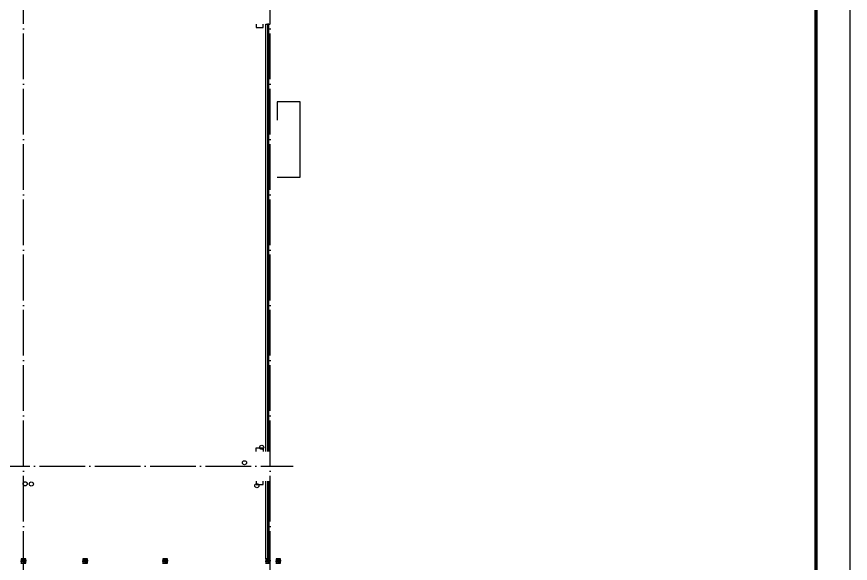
# Model space of a CAD drawing. Extents: x 6843040 to 15500510, y -6507076 to -4940511.
# Drawn here: x 8992124 to 9028604, y -5534752 to -5510826 of the extents above; entities that cross this region are included whole.
import ezdxf

# ---------------------------------------------------------------- set-up
doc = ezdxf.new("R2010")
doc.units = 0
doc.header["$LTSCALE"] = 1000
doc.header["$MEASUREMENT"] = 0
doc.linetypes.add('DOTE', pattern=[2.42, 2, -0.2, 0.02, -0.2])
for name, color, linetype in [('COLUMN', 10, 'Continuous'), ('DOTE', 8, 'DOTE'), ('E_LINE_4', 5, 'Continuous'), ('FLOOR', 9, 'Continuous'), ('plan-1', 40, 'Continuous'), ('PUB_HATCH', 8, 'Continuous'), ('PUB_TITLE', 4, 'Continuous'), ('RAIL', 163, 'Continuous'), ('S_SURFACE', 6, 'Continuous'), ('VPIPE-消防', 1, 'Continuous'), ('VPIPE-雨水', 4, 'Continuous')]:
    doc.layers.add(name, color=color, linetype=linetype)

# ---------------------------------------------------------------- blocks, each defined once
blk = doc.blocks.new('6层构造柱0911')
at = {"layer": 'PUB_HATCH'}
h = blk.add_hatch(dxfattribs=at)
h.set_pattern_fill('钢筋混凝土', color=256, scale=25, angle=90, style=0)
h.set_pattern_definition([(134.999998, (-1323675.3, 557394.383), (-44.194175, -44.194172), []), (140, (-1323675.3, 557394.38), (15.68804, 179.315045), [18.75, -206.25]), (85, (-1323675.3, 557394.38), (-188.048035, -34.68783), [15, -165]), (190.4514, (-1323674, 557409.33), (-172.35988, 144.62735), [15.93505, -175.28553]), (136.1842, (-1323725.3, 557394.38), (41.37976, 266.81026), [28.125, -309.375]), (186.6356, (-1323721.85, 557416.62), (-243.52946, 233.66568), [23.90257, -262.92825]), (81.1842, (-1323725.3, 557394.38), (-243.52964, 233.6655), [22.5, -247.5]), (111, (-1323712.8, 557419.38), (100.65473, 149.22676), [18.75, -206.25]), (56, (-1323712.8, 557419.38), (-181.28751, 60.82884), [15, -165]), (161.4514, (-1323704.41, 557431.82), (-80.63262, 210.05566), [15.93505, -175.28553]), (127.499998, (-1323675.3, 557394.38), (-83.223463, 3.039967), [0, -163, 0, -167.5, 0, -165.625]), (97.499998, (-1323675.3, 557394.38), (-98.602926, 65.767388), [0, -95.5, 0, -159.25, 0, -63.125]), (57.499998, (-1323675.3, 557338.63), (5.638722, 133.455609), [0, -62.5, 0, -195, 0, -258.75]), (47.499998, (-1323675.3, 557313.63), (-25.02624, 145.796543), [0, -81.25, 0, -129.5, 0, -183.75])])
edge = h.paths.add_edge_path()
edge.add_line((-1017259, 824876), (-1017459, 824876))
edge.add_line((-1017259, 824876), (-1017259, 825076))
edge.add_line((-1017259, 825076), (-1017459, 825076))
edge.add_line((-1017459, 825076), (-1017459, 824876))
h = blk.add_hatch(dxfattribs=at)
h.set_pattern_fill('钢筋混凝土', color=256, scale=25, angle=90, style=0)
h.set_pattern_definition([(134.999998, (-1320975.336, 557394.383), (-44.194175, -44.194172), []), (140, (-1320975.34, 557394.38), (15.68804, 179.315045), [18.75, -206.25]), (85, (-1320975.34, 557394.38), (-188.048035, -34.68783), [15, -165]), (190.4514, (-1320974.03, 557409.33), (-172.35988, 144.62735), [15.93505, -175.28553]), (136.1842, (-1321025.34, 557394.38), (41.37976, 266.81026), [28.125, -309.375]), (186.6356, (-1321021.9, 557416.62), (-243.52946, 233.66568), [23.90257, -262.92825]), (81.1842, (-1321025.34, 557394.38), (-243.52964, 233.6655), [22.5, -247.5]), (111, (-1321012.84, 557419.38), (100.65473, 149.22676), [18.75, -206.25]), (56, (-1321012.84, 557419.38), (-181.28751, 60.82884), [15, -165]), (161.4514, (-1321004.45, 557431.82), (-80.63262, 210.05566), [15.93505, -175.28553]), (127.499998, (-1320975.336, 557394.38), (-83.223463, 3.039967), [0, -163, 0, -167.5, 0, -165.625]), (97.499998, (-1320975.34, 557394.38), (-98.602926, 65.767388), [0, -95.5, 0, -159.25, 0, -63.125]), (57.499998, (-1320975.336, 557338.63), (5.638722, 133.455609), [0, -62.5, 0, -195, 0, -258.75]), (47.499998, (-1320975.34, 557313.63), (-25.02624, 145.796543), [0, -81.25, 0, -129.5, 0, -183.75])])
edge = h.paths.add_edge_path()
edge.add_line((-1014559, 824876), (-1014759, 824876))
edge.add_line((-1014559, 824876), (-1014559, 825076))
edge.add_line((-1014559, 825076), (-1014759, 825076))
edge.add_line((-1014759, 825076), (-1014759, 824876))
h = blk.add_hatch(dxfattribs=at)
h.set_pattern_fill('钢筋混凝土', color=256, scale=25, angle=90, style=0)
h.set_pattern_definition([(134.999998, (-1317475.31, 557394.78), (-44.194175, -44.194172), []), (140, (-1317475.31, 557394.78), (15.68804, 179.315045), [18.75, -206.25]), (85, (-1317475.3, 557394.78), (-188.048035, -34.68783), [15, -165]), (190.4514, (-1317474, 557409.73), (-172.35988, 144.62735), [15.93505, -175.28553]), (136.1842, (-1317525.3, 557394.78), (41.37976, 266.81026), [28.125, -309.375]), (186.6356, (-1317521.86, 557417.02), (-243.52946, 233.66568), [23.90257, -262.92825]), (81.1842, (-1317525.3, 557394.78), (-243.52964, 233.6655), [22.5, -247.5]), (111, (-1317512.81, 557419.78), (100.65473, 149.22676), [18.75, -206.25]), (56, (-1317512.8, 557419.78), (-181.28751, 60.82884), [15, -165]), (161.4514, (-1317504.42, 557432.22), (-80.63262, 210.05566), [15.93505, -175.28553]), (127.499998, (-1317475.31, 557394.78), (-83.223463, 3.039967), [0, -163, 0, -167.5, 0, -165.625]), (97.499998, (-1317475.31, 557394.78), (-98.602926, 65.767388), [0, -95.5, 0, -159.25, 0, -63.125]), (57.499998, (-1317475.31, 557339.03), (5.638722, 133.455609), [0, -62.5, 0, -195, 0, -258.75]), (47.499998, (-1317475.31, 557314.03), (-25.02624, 145.796543), [0, -81.25, 0, -129.5, 0, -183.75])])
edge = h.paths.add_edge_path()
edge.add_line((-1011059, 824876), (-1011259, 824876))
edge.add_line((-1011059, 824876), (-1011059, 825076))
edge.add_line((-1011059, 825076), (-1011259, 825076))
edge.add_line((-1011259, 825076), (-1011259, 824876))
h = blk.add_hatch(dxfattribs=at)
h.set_pattern_fill('钢筋混凝土', color=256, scale=25, angle=90, style=0)
h.set_pattern_definition([(134.999998, (-1312975.3, 557394.383), (-44.194175, -44.194172), []), (140, (-1312975.3, 557394.38), (15.68804, 179.315045), [18.75, -206.25]), (85, (-1312975.3, 557394.38), (-188.048035, -34.68783), [15, -165]), (190.4514, (-1312974, 557409.33), (-172.35988, 144.62735), [15.93505, -175.28553]), (136.1842, (-1313025.3, 557394.38), (41.37976, 266.81026), [28.125, -309.375]), (186.6356, (-1313021.85, 557416.62), (-243.52946, 233.66568), [23.90257, -262.92825]), (81.1842, (-1313025.3, 557394.38), (-243.52964, 233.6655), [22.5, -247.5]), (111, (-1313012.8, 557419.38), (100.65473, 149.22676), [18.75, -206.25]), (56, (-1313012.8, 557419.38), (-181.28751, 60.82884), [15, -165]), (161.4514, (-1313004.41, 557431.82), (-80.63262, 210.05566), [15.93505, -175.28553]), (127.499998, (-1312975.3, 557394.38), (-83.223463, 3.039967), [0, -163, 0, -167.5, 0, -165.625]), (97.499998, (-1312975.3, 557394.38), (-98.602926, 65.767388), [0, -95.5, 0, -159.25, 0, -63.125]), (57.499998, (-1312975.3, 557338.63), (5.638722, 133.455609), [0, -62.5, 0, -195, 0, -258.75]), (47.499998, (-1312975.3, 557313.63), (-25.02624, 145.796543), [0, -81.25, 0, -129.5, 0, -183.75])])
edge = h.paths.add_edge_path()
edge.add_line((-1006559, 824876), (-1006759, 824876))
edge.add_line((-1006559, 824876), (-1006559, 825076))
edge.add_line((-1006559, 825076), (-1006759, 825076))
edge.add_line((-1006759, 825076), (-1006759, 824876))
h = blk.add_hatch(dxfattribs=at)
h.set_pattern_fill('钢筋混凝土', color=256, scale=25, angle=90, style=0)
h.set_pattern_definition([(134.999998, (-1312525.336, 557394.383), (-44.194175, -44.194172), []), (140, (-1312525.34, 557394.38), (15.68804, 179.315045), [18.75, -206.25]), (85, (-1312525.34, 557394.38), (-188.048035, -34.68783), [15, -165]), (190.4514, (-1312524.03, 557409.33), (-172.35988, 144.62735), [15.93505, -175.28553]), (136.1842, (-1312575.34, 557394.38), (41.37976, 266.81026), [28.125, -309.375]), (186.6356, (-1312571.9, 557416.62), (-243.52946, 233.66568), [23.90257, -262.92825]), (81.1842, (-1312575.34, 557394.38), (-243.52964, 233.6655), [22.5, -247.5]), (111, (-1312562.84, 557419.38), (100.65473, 149.22676), [18.75, -206.25]), (56, (-1312562.84, 557419.38), (-181.28751, 60.82884), [15, -165]), (161.4514, (-1312554.45, 557431.82), (-80.63262, 210.05566), [15.93505, -175.28553]), (127.499998, (-1312525.336, 557394.38), (-83.223463, 3.039967), [0, -163, 0, -167.5, 0, -165.625]), (97.499998, (-1312525.34, 557394.38), (-98.602926, 65.767388), [0, -95.5, 0, -159.25, 0, -63.125]), (57.499998, (-1312525.336, 557338.63), (5.638722, 133.455609), [0, -62.5, 0, -195, 0, -258.75]), (47.499998, (-1312525.34, 557313.63), (-25.02624, 145.796543), [0, -81.25, 0, -129.5, 0, -183.75])])
edge = h.paths.add_edge_path()
edge.add_line((-1006109, 824876), (-1006309, 824876))
edge.add_line((-1006109, 824876), (-1006109, 825076))
edge.add_line((-1006109, 825076), (-1006309, 825076))
edge.add_line((-1006309, 825076), (-1006309, 824876))
at = {"layer": 'COLUMN'}
for points in [[(-1017459, 824876), (-1017259, 824876), (-1017259, 825076), (-1017459, 825076)], [(-1014759, 824876), (-1014559, 824876), (-1014559, 825076), (-1014759, 825076)], [(-1011259, 824876), (-1011059, 824876), (-1011059, 825076), (-1011259, 825076)], [(-1006759, 824876), (-1006559, 824876), (-1006559, 825076), (-1006759, 825076)], [(-1006309, 824876), (-1006109, 824876), (-1006109, 825076), (-1006309, 825076)]]:
    blk.add_lwpolyline(points, close=True, dxfattribs=at)
blk = doc.blocks.new('六层排水消防0922')
at = {"layer": 'VPIPE-消防'}
for centre in [(8992497, -5531271), (8992764, -5531281)]:
    blk.add_circle(centre, 90, dxfattribs=at)
at = {"layer": 'VPIPE-雨水'}
for centre in [(9002849, -5529673), (9002092, -5530349), (9002635, -5531356)]:
    blk.add_circle(centre, 90, dxfattribs=at)

msp = doc.modelspace()

# ---------------------------------------------------------------- linework, layer by layer
msp.add_lwpolyline([(9003524.1, -5517852.4), (9004524.1, -5517852.4), (9004524.1, -5514552.4), (9003524.1, -5514552.4), (9003524.1, -5515352.4)])
at = {"layer": 'DOTE'}
for p, q in [((8992424.1, -5554702), (8992424.1, -5485702.5)), ((9003224.1, -5554702), (9003224.1, -5485702.5)), ((8872124.1, -5530502), (9004224.1, -5530502))]:
    msp.add_line(p, q, dxfattribs=at)
at = {"layer": 'FLOOR'}
for points in [[(9003024.1, -5529852.5), (9003024.1, -5511151.5), (9003224.1, -5511151.5)], [(9003024.1, -5534552.4), (9003024.1, -5531152.5)]]:
    msp.add_lwpolyline(points, dxfattribs=at)
at = {"layer": 'PUB_TITLE'}
msp.add_lwpolyline([(8850254.4, -5601001.4), (9028604.4, -5601001.4), (9028604.4, -5474851.4), (8850254.4, -5474851.4)], close=True, dxfattribs=at)
at = {"layer": 'PUB_TITLE', "const_width": 150}
msp.add_lwpolyline([(8854004.4, -5599501.4), (9027104.4, -5599501.4), (9027104.4, -5476351.4), (8854004.4, -5476351.4)], close=True, dxfattribs=at)
at = {"layer": 'RAIL'}
for points in [[(9003154.1, -5529852.5), (9003154.1, -5511151.5), (9003094.1, -5511151.5), (9003094.1, -5529852.5)], [(9003094.1, -5531152.5), (9003094.1, -5534552.4)], [(9003154.1, -5531152.5), (9003154.1, -5534552.4)]]:
    msp.add_lwpolyline(points, dxfattribs=at)
at = {"layer": 'S_SURFACE'}
for points in [[(9002607.4, -5511151), (9002607.4, -5511301), (9002907.4, -5511301), (9002907.4, -5511151)], [(9002607.4, -5529852), (9002607.4, -5529702), (9002907.4, -5529702), (9002907.4, -5529852)], [(9002607.4, -5531152), (9002607.4, -5531302), (9002907.4, -5531302), (9002907.4, -5531152)]]:
    msp.add_lwpolyline(points, dxfattribs=at)

# ---------------------------------------------------------------- block references
at = {"layer": 'E_LINE_4'}
msp.add_blockref('6层构造柱0911', (10009783.1, -6359627.9), dxfattribs=at)
at = {"layer": 'plan-1'}
msp.add_blockref('六层排水消防0922', (0, 0), dxfattribs=at)

doc.saveas('drawing.dxf')
